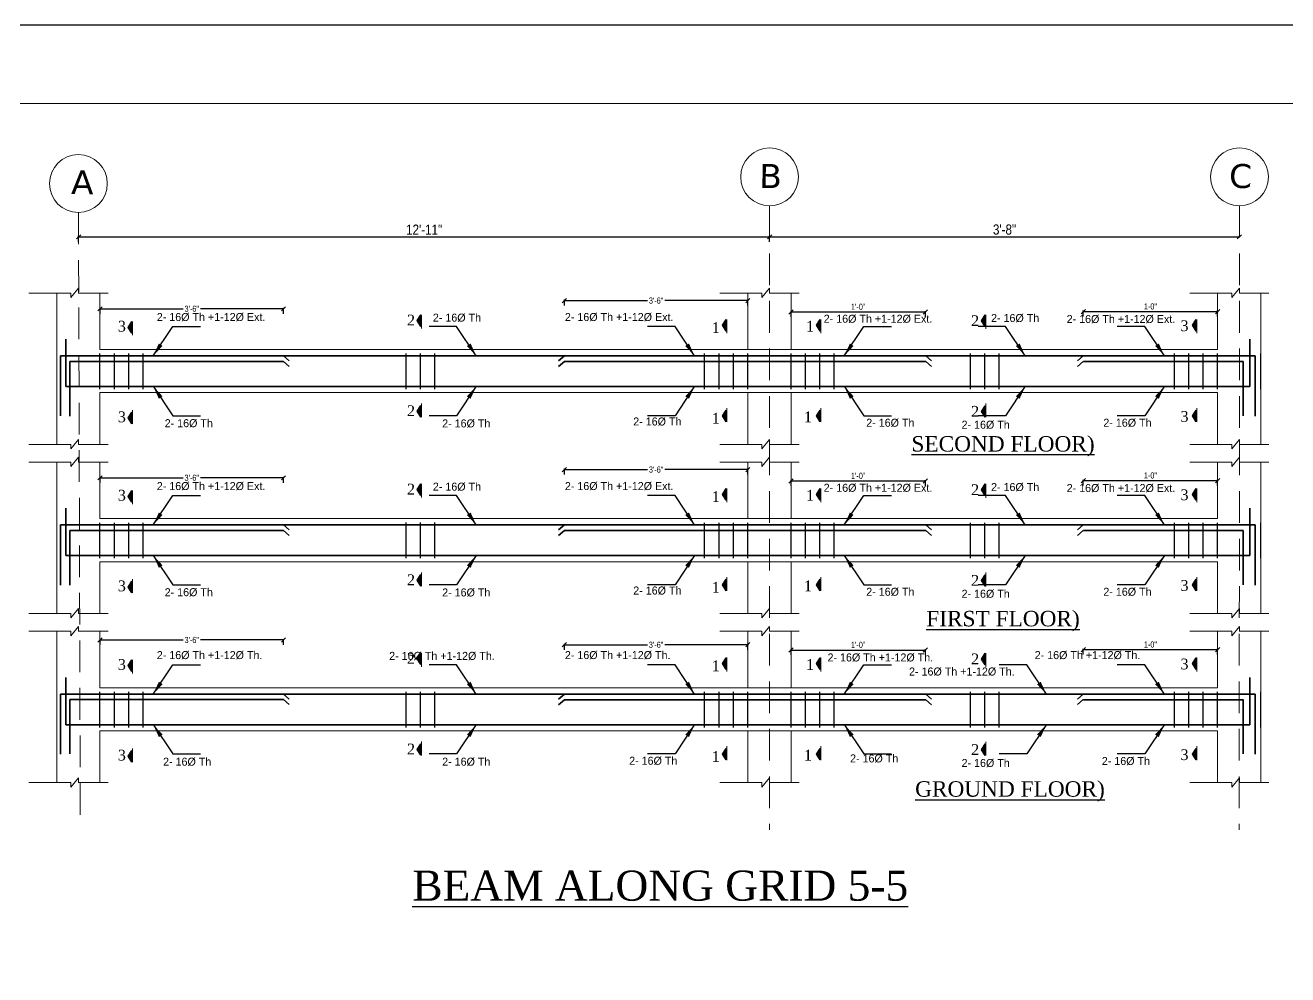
# Model space of a CAD drawing. Header units: inches. Extents: x 45643 to 70559, y -8725 to 1713.
# Drawn here: x 69312 to 70059, y -3801 to -3239 of the extents above; entities that cross this region are included whole.
import ezdxf

# ---------------------------------------------------------------- set-up
doc = ezdxf.new("R2010")
doc.units = ezdxf.units.IN
doc.header["$MEASUREMENT"] = 0
doc.linetypes.add('CENTER2', pattern=[1.125, 0.75, -0.125, 0.125, -0.125])
doc.linetypes.add('DASHED2', pattern=[0.375, 0.25, -0.125])
for name, color, linetype, lineweight in [('BEAM', 212, 'Continuous', 9), ('cenline', 170, 'CENTER2', 9), ('door', 3, 'Continuous', 13), ('ELE1', 3, 'Continuous', 9), ('Line', 7, 'Continuous', 15), ('Line 0.35', 130, 'Continuous', 35), ('REN', 140, 'Continuous', 35), ('Side-1', 11, 'Continuous', 18), ('Text', 7, 'Continuous', 9)]:
    doc.layers.add(name, color=color, linetype=linetype, lineweight=lineweight)
for name, color, linetype in [('DIM', 5, 'Continuous'), ('floorhatch', 43, 'Continuous'), ('STIRRUP', 10, 'Continuous')]:
    doc.layers.add(name, color=color, linetype=linetype)
doc.styles.add('Dks', font='ARIALN.TTF', dxfattribs={"height": 8})
doc.styles.add('ordinary', font='ARIALN.TTF')
doc.styles.add('sb', font='BKANT.TTF', dxfattribs={"height": 8})
doc.styles.get("Standard").update_dxf_attribs({"font": 'times.ttf'})
doc.dimstyles.new('1-4', dxfattribs={"dimscale": 0.1, "dimtxt": 36, "dimasz": 25, "dimexe": 5.625, "dimexo": 36, "dimgap": 12, "dimtad": 1, "dimzin": 0, "dimdsep": 46, "dimlunit": 4, "dimtxsty": 'ordinary', "dimblk": 'OBLIQUE', "dimcen": 1, "dimdle": 3, "dimclrt": 7, "dimadec": 3, "dimazin": 0, "dimtfac": 1, "dimtix": 1, "dimtofl": 0, "dimtmove": 0, "dimatfit": 3, "dimfxl": 29.1875, "dimfxlon": 1, "dimtolj": 1, "dimtzin": 0, "dimarcsym": 0})
doc.dimstyles.new('Dks', dxfattribs={"dimtxt": 8, "dimasz": 8, "dimexe": 6, "dimexo": 6, "dimgap": 0.03125, "dimtad": 0, "dimdec": 0, "dimzin": 0, "dimdsep": 46, "dimlunit": 3, "dimtxsty": 'Dks', "dimcen": 0.09375, "dimclrd": 256, "dimclre": 256, "dimclrt": 256, "dimadec": 0, "dimazin": 0, "dimtfac": 1, "dimtdec": 0, "dimtix": 1, "dimtmove": 2, "dimatfit": 3, "dimfxl": 1, "dimfrac": 2, "dimtolj": 1, "dimtzin": 0, "dimlwe": -1, "dimarcsym": 0})

# ---------------------------------------------------------------- blocks, each defined once
blk = doc.blocks.new('_Oblique')
at = {"color": 0, "linetype": 'ByBlock', "lineweight": -2}
blk.add_line((-0.5, -0.5), (0.5, 0.5), dxfattribs=at)
blk = doc.blocks.new('*D680')
at = {"layer": 'Defpoints', "color": 0, "linetype": 'Continuous', "transparency": 16777216}
for p in [(69739.72, -3502.17), (69631.15, -3526.22, 2.24), (69739.72, -3526.22, 2.24)]:
    blk.add_point(p, dxfattribs=at)
at = {"layer": 'Line 0.35', "color": 0, "linetype": 'Continuous', "lineweight": -2, "transparency": 16777216}
for p, q in [((69630.85, -3502.17), (69680.31, -3502.17)), ((69631.15, -3505.08), (69631.15, -3501.61)), ((69740.02, -3502.17), (69690.57, -3502.17)), ((69739.72, -3505.08), (69739.72, -3501.61))]:
    blk.add_line(p, q, dxfattribs=at)
at = {"layer": 'Line 0.35', "color": 0, "linetype": 'Continuous', "lineweight": -2, "transparency": 16777216, "xscale": 2.5, "yscale": 2.5, "zscale": 2.5, "rotation": 180}
blk.add_blockref('_Oblique', (69631.15, -3502.17), dxfattribs=at)
at = {"layer": 'Line 0.35', "color": 0, "linetype": 'Continuous', "lineweight": -2, "transparency": 16777216, "xscale": 2.5, "yscale": 2.5, "zscale": 2.5}
blk.add_blockref('_Oblique', (69739.72, -3502.17), dxfattribs=at)
at = {"layer": 'Line 0.35', "color": 7, "linetype": 'Continuous', "transparency": 16777216, "insert": (69685.44, -3502.17), "char_height": 3.6, "attachment_point": 5, "style": 'ordinary'}
blk.add_mtext('\\A1;3\'-6"', dxfattribs=at)
blk = doc.blocks.new('*D681')
at = {"layer": 'Defpoints', "color": 0, "linetype": 'Continuous', "transparency": 16777216}
for p in [(69464.96, -3507.03), (69356.39, -3531.08, 2.24), (69464.96, -3531.08, 2.24)]:
    blk.add_point(p, dxfattribs=at)
at = {"layer": 'Line 0.35', "color": 0, "linetype": 'Continuous', "lineweight": -2, "transparency": 16777216}
for p, q in [((69356.09, -3507.03), (69405.55, -3507.03)), ((69356.39, -3509.94), (69356.39, -3506.47)), ((69465.26, -3507.03), (69415.8, -3507.03)), ((69464.96, -3509.94), (69464.96, -3506.47))]:
    blk.add_line(p, q, dxfattribs=at)
at = {"layer": 'Line 0.35', "color": 0, "linetype": 'Continuous', "lineweight": -2, "transparency": 16777216, "xscale": 2.5, "yscale": 2.5, "zscale": 2.5, "rotation": 180}
blk.add_blockref('_Oblique', (69356.39, -3507.03), dxfattribs=at)
at = {"layer": 'Line 0.35', "color": 0, "linetype": 'Continuous', "lineweight": -2, "transparency": 16777216, "xscale": 2.5, "yscale": 2.5, "zscale": 2.5}
blk.add_blockref('_Oblique', (69464.96, -3507.03), dxfattribs=at)
at = {"layer": 'Line 0.35', "color": 7, "linetype": 'Continuous', "transparency": 16777216, "insert": (69410.67, -3507.03), "char_height": 3.6, "attachment_point": 5, "style": 'ordinary'}
blk.add_mtext('\\A1;3\'-6"', dxfattribs=at)
blk = doc.blocks.new('vrwa')
at = {"layer": 'Line', "linetype": 'Continuous'}
for points in [[(64431.3, 382588.9), (64427.1, 382595.4), (64427.1, 382582.5)], [(64431.3, 382488.2), (64427.1, 382481.8), (64427.1, 382494.6)]]:
    blk.add_hatch(color=256, dxfattribs=at).paths.add_polyline_path(points)
at = {"layer": 'door', "linetype": 'Continuous'}
for p, q in [((64426.1, 382595.5), (64426.1, 382580.1)), ((64427.1, 382595.4), (64427.1, 382582.5)), ((64427.1, 382595.4), (64431.3, 382588.9)), ((64427.1, 382582.5), (64431.3, 382588.9)), ((64426.1, 382481.7), (64426.1, 382497)), ((64427.1, 382481.8), (64427.1, 382494.6)), ((64427.1, 382494.6), (64431.3, 382488.2)), ((64427.1, 382481.8), (64431.3, 382488.2))]:
    blk.add_line(p, q, dxfattribs=at)
blk = doc.blocks.new('*D657')
at = {"layer": 'Defpoints', "color": 0, "linetype": 'Continuous', "transparency": 16777216}
for p in [(69739.72, -3605.78), (69631.15, -3633.26, 2.24), (69739.72, -3633.26, 2.24)]:
    blk.add_point(p, dxfattribs=at)
at = {"layer": 'Line 0.35', "color": 0, "linetype": 'Continuous', "lineweight": -2, "transparency": 16777216}
for p, q in [((69630.85, -3605.78), (69680.31, -3605.78)), ((69631.15, -3608.69), (69631.15, -3605.22)), ((69740.02, -3605.78), (69690.57, -3605.78)), ((69739.72, -3608.69), (69739.72, -3605.22))]:
    blk.add_line(p, q, dxfattribs=at)
at = {"layer": 'Line 0.35', "color": 0, "linetype": 'Continuous', "lineweight": -2, "transparency": 16777216, "xscale": 2.5, "yscale": 2.5, "zscale": 2.5, "rotation": 180}
blk.add_blockref('_Oblique', (69631.15, -3605.78), dxfattribs=at)
at = {"layer": 'Line 0.35', "color": 0, "linetype": 'Continuous', "lineweight": -2, "transparency": 16777216, "xscale": 2.5, "yscale": 2.5, "zscale": 2.5}
blk.add_blockref('_Oblique', (69739.72, -3605.78), dxfattribs=at)
at = {"layer": 'Line 0.35', "color": 7, "linetype": 'Continuous', "transparency": 16777216, "insert": (69685.44, -3605.78), "char_height": 3.6, "attachment_point": 5, "style": 'ordinary'}
blk.add_mtext('\\A1;3\'-6"', dxfattribs=at)
blk = doc.blocks.new('*D658')
at = {"layer": 'Defpoints', "color": 0, "linetype": 'Continuous', "transparency": 16777216}
for p in [(69464.96, -3602.96), (69356.39, -3631.19, 2.24), (69464.96, -3631.19, 2.24)]:
    blk.add_point(p, dxfattribs=at)
at = {"layer": 'Line 0.35', "color": 0, "linetype": 'Continuous', "lineweight": -2, "transparency": 16777216}
for p, q in [((69356.09, -3602.96), (69405.55, -3602.96)), ((69356.39, -3605.87), (69356.39, -3602.4)), ((69465.26, -3602.96), (69415.8, -3602.96)), ((69464.96, -3605.87), (69464.96, -3602.4))]:
    blk.add_line(p, q, dxfattribs=at)
at = {"layer": 'Line 0.35', "color": 0, "linetype": 'Continuous', "lineweight": -2, "transparency": 16777216, "xscale": 2.5, "yscale": 2.5, "zscale": 2.5, "rotation": 180}
blk.add_blockref('_Oblique', (69356.39, -3602.96), dxfattribs=at)
at = {"layer": 'Line 0.35', "color": 0, "linetype": 'Continuous', "lineweight": -2, "transparency": 16777216, "xscale": 2.5, "yscale": 2.5, "zscale": 2.5}
blk.add_blockref('_Oblique', (69464.96, -3602.96), dxfattribs=at)
at = {"layer": 'Line 0.35', "color": 7, "linetype": 'Continuous', "transparency": 16777216, "insert": (69410.67, -3602.96), "char_height": 3.6, "attachment_point": 5, "style": 'ordinary'}
blk.add_mtext('\\A1;3\'-6"', dxfattribs=at)
blk = doc.blocks.new('*D659')
at = {"layer": 'Defpoints', "color": 0, "linetype": 'Continuous', "transparency": 16777216}
for p in [(70030.61, -3364.46), (70030.61, -3367.11), (69752.62, -3487.26)]:
    blk.add_point(p, dxfattribs=at)
at = {"layer": 'Line 0.35', "color": 0, "linetype": 'Continuous', "lineweight": -2, "transparency": 16777216}
for p, q in [((69752.32, -3364.46), (70030.91, -3364.46)), ((69752.62, -3367.37), (69752.62, -3363.89)), ((70030.61, -3364.46), (70030.61, -3363.89))]:
    blk.add_line(p, q, dxfattribs=at)
at = {"layer": 'Line 0.35', "color": 0, "linetype": 'Continuous', "lineweight": -2, "transparency": 16777216, "xscale": 2.5, "yscale": 2.5, "zscale": 2.5, "rotation": 180}
blk.add_blockref('_Oblique', (69752.62, -3364.46), dxfattribs=at)
at = {"layer": 'Line 0.35', "color": 0, "linetype": 'Continuous', "lineweight": -2, "transparency": 16777216, "xscale": 2.5, "yscale": 2.5, "zscale": 2.5}
blk.add_blockref('_Oblique', (70030.61, -3364.46), dxfattribs=at)
at = {"layer": 'Line 0.35', "color": 7, "linetype": 'Continuous', "transparency": 16777216, "insert": (69891.61, -3360.19), "char_height": 6, "attachment_point": 5, "style": 'ordinary'}
blk.add_mtext('\\A1;3\'-8"', dxfattribs=at)
blk = doc.blocks.new('*D660')
at = {"layer": 'Defpoints', "color": 0, "linetype": 'Continuous', "transparency": 16777216}
for p in [(69752.62, -3364.46), (69343.72, -3485.67, 5.43), (69752.62, -3487.26, 2.24)]:
    blk.add_point(p, dxfattribs=at)
at = {"layer": 'Line 0.35', "color": 0, "linetype": 'Continuous', "lineweight": -2, "transparency": 16777216}
for p, q in [((69343.42, -3364.46), (69752.92, -3364.46)), ((69343.72, -3367.37), (69343.72, -3363.89)), ((69752.62, -3367.37), (69752.62, -3363.89))]:
    blk.add_line(p, q, dxfattribs=at)
at = {"layer": 'Line 0.35', "color": 0, "linetype": 'Continuous', "lineweight": -2, "transparency": 16777216, "xscale": 2.5, "yscale": 2.5, "zscale": 2.5, "rotation": 180}
blk.add_blockref('_Oblique', (69343.72, -3364.46), dxfattribs=at)
at = {"layer": 'Line 0.35', "color": 0, "linetype": 'Continuous', "lineweight": -2, "transparency": 16777216, "xscale": 2.5, "yscale": 2.5, "zscale": 2.5}
blk.add_blockref('_Oblique', (69752.62, -3364.46), dxfattribs=at)
at = {"layer": 'Line 0.35', "color": 7, "linetype": 'Continuous', "transparency": 16777216, "insert": (69548.17, -3360.24), "char_height": 6, "attachment_point": 5, "style": 'ordinary'}
blk.add_mtext('\\A1;12\'-11"', dxfattribs=at)
blk = doc.blocks.new('*D661')
at = {"layer": 'Defpoints', "color": 0, "linetype": 'Continuous', "transparency": 16777216}
for p in [(69739.72, -3402.19), (69631.15, -3426.23, 2.24), (69739.72, -3426.23, 2.24)]:
    blk.add_point(p, dxfattribs=at)
at = {"layer": 'Line 0.35', "color": 0, "linetype": 'Continuous', "lineweight": -2, "transparency": 16777216}
for p, q in [((69630.85, -3402.19), (69680.31, -3402.19)), ((69631.15, -3405.09), (69631.15, -3401.62)), ((69740.02, -3402.19), (69690.57, -3402.19)), ((69739.72, -3405.09), (69739.72, -3401.62))]:
    blk.add_line(p, q, dxfattribs=at)
at = {"layer": 'Line 0.35', "color": 0, "linetype": 'Continuous', "lineweight": -2, "transparency": 16777216, "xscale": 2.5, "yscale": 2.5, "zscale": 2.5, "rotation": 180}
blk.add_blockref('_Oblique', (69631.15, -3402.19), dxfattribs=at)
at = {"layer": 'Line 0.35', "color": 0, "linetype": 'Continuous', "lineweight": -2, "transparency": 16777216, "xscale": 2.5, "yscale": 2.5, "zscale": 2.5}
blk.add_blockref('_Oblique', (69739.72, -3402.19), dxfattribs=at)
at = {"layer": 'Line 0.35', "color": 7, "linetype": 'Continuous', "transparency": 16777216, "insert": (69685.44, -3402.19), "char_height": 3.6, "attachment_point": 5, "style": 'ordinary'}
blk.add_mtext('\\A1;3\'-6"', dxfattribs=at)
blk = doc.blocks.new('*D662')
at = {"layer": 'Defpoints', "color": 0, "linetype": 'Continuous', "transparency": 16777216}
for p in [(69464.96, -3407.05), (69356.39, -3431.09, 2.24), (69464.96, -3431.09, 2.24)]:
    blk.add_point(p, dxfattribs=at)
at = {"layer": 'Line 0.35', "color": 0, "linetype": 'Continuous', "lineweight": -2, "transparency": 16777216}
for p, q in [((69356.39, -3409.95), (69356.39, -3406.48)), ((69464.96, -3409.95), (69464.96, -3406.48)), ((69356.09, -3407.05), (69405.55, -3407.05)), ((69465.26, -3407.05), (69415.8, -3407.05))]:
    blk.add_line(p, q, dxfattribs=at)
at = {"layer": 'Line 0.35', "color": 0, "linetype": 'Continuous', "lineweight": -2, "transparency": 16777216, "xscale": 2.5, "yscale": 2.5, "zscale": 2.5, "rotation": 180}
blk.add_blockref('_Oblique', (69356.39, -3407.05), dxfattribs=at)
at = {"layer": 'Line 0.35', "color": 0, "linetype": 'Continuous', "lineweight": -2, "transparency": 16777216, "xscale": 2.5, "yscale": 2.5, "zscale": 2.5}
blk.add_blockref('_Oblique', (69464.96, -3407.05), dxfattribs=at)
at = {"layer": 'Line 0.35', "color": 7, "linetype": 'Continuous', "transparency": 16777216, "insert": (69410.67, -3407.05), "char_height": 3.6, "attachment_point": 5, "style": 'ordinary'}
blk.add_mtext('\\A1;3\'-6"', dxfattribs=at)
blk = doc.blocks.new('*D663')
at = {"layer": 'Defpoints', "color": 0, "linetype": 'Continuous', "transparency": 16777216}
for p in [(69844.79, -3408.92), (69765.27, -3434.66, 2.24), (69844.79, -3434.66, 2.24)]:
    blk.add_point(p, dxfattribs=at)
at = {"layer": 'Line 0.35', "color": 0, "linetype": 'Continuous', "lineweight": -2, "transparency": 16777216}
for p, q in [((69764.97, -3408.92), (69845.09, -3408.92)), ((69765.27, -3411.82), (69765.27, -3408.35)), ((69844.79, -3411.82), (69844.79, -3408.35))]:
    blk.add_line(p, q, dxfattribs=at)
at = {"layer": 'Line 0.35', "color": 0, "linetype": 'Continuous', "lineweight": -2, "transparency": 16777216, "xscale": 2.5, "yscale": 2.5, "zscale": 2.5, "rotation": 180}
blk.add_blockref('_Oblique', (69765.27, -3408.92), dxfattribs=at)
at = {"layer": 'Line 0.35', "color": 0, "linetype": 'Continuous', "lineweight": -2, "transparency": 16777216, "xscale": 2.5, "yscale": 2.5, "zscale": 2.5}
blk.add_blockref('_Oblique', (69844.79, -3408.92), dxfattribs=at)
at = {"layer": 'Line 0.35', "color": 7, "linetype": 'Continuous', "transparency": 16777216, "insert": (69805.03, -3405.88), "char_height": 3.6, "attachment_point": 5, "style": 'ordinary'}
blk.add_mtext('\\A1;1\'-0"', dxfattribs=at)
blk = doc.blocks.new('*D664')
at = {"layer": 'Defpoints', "color": 0, "linetype": 'Continuous', "transparency": 16777216}
for p in [(70017.72, -3408.71), (69938.2, -3434.45, 2.24), (70017.72, -3434.45, 2.24)]:
    blk.add_point(p, dxfattribs=at)
at = {"layer": 'Line 0.35', "color": 0, "linetype": 'Continuous', "lineweight": -2, "transparency": 16777216}
for p, q in [((69937.9, -3408.71), (70018.02, -3408.71)), ((69938.2, -3411.61), (69938.2, -3408.14)), ((70017.72, -3411.61), (70017.72, -3408.14))]:
    blk.add_line(p, q, dxfattribs=at)
at = {"layer": 'Line 0.35', "color": 0, "linetype": 'Continuous', "lineweight": -2, "transparency": 16777216, "xscale": 2.5, "yscale": 2.5, "zscale": 2.5, "rotation": 180}
blk.add_blockref('_Oblique', (69938.2, -3408.71), dxfattribs=at)
at = {"layer": 'Line 0.35', "color": 0, "linetype": 'Continuous', "lineweight": -2, "transparency": 16777216, "xscale": 2.5, "yscale": 2.5, "zscale": 2.5}
blk.add_blockref('_Oblique', (70017.72, -3408.71), dxfattribs=at)
at = {"layer": 'Line 0.35', "color": 7, "linetype": 'Continuous', "transparency": 16777216, "insert": (69977.96, -3405.67), "char_height": 3.6, "attachment_point": 5, "style": 'ordinary'}
blk.add_mtext('\\A1;1-0"', dxfattribs=at)
blk = doc.blocks.new('*D677')
at = {"layer": 'Defpoints', "color": 0, "linetype": 'Continuous', "transparency": 16777216}
for p in [(69844.79, -3508.9), (69765.27, -3534.65, 2.24), (69844.79, -3534.65, 2.24)]:
    blk.add_point(p, dxfattribs=at)
at = {"layer": 'Line 0.35', "color": 0, "linetype": 'Continuous', "lineweight": -2, "transparency": 16777216}
for p, q in [((69764.97, -3508.9), (69845.09, -3508.9)), ((69765.27, -3511.81), (69765.27, -3508.34)), ((69844.79, -3511.81), (69844.79, -3508.34))]:
    blk.add_line(p, q, dxfattribs=at)
at = {"layer": 'Line 0.35', "color": 0, "linetype": 'Continuous', "lineweight": -2, "transparency": 16777216, "xscale": 2.5, "yscale": 2.5, "zscale": 2.5, "rotation": 180}
blk.add_blockref('_Oblique', (69765.27, -3508.9), dxfattribs=at)
at = {"layer": 'Line 0.35', "color": 0, "linetype": 'Continuous', "lineweight": -2, "transparency": 16777216, "xscale": 2.5, "yscale": 2.5, "zscale": 2.5}
blk.add_blockref('_Oblique', (69844.79, -3508.9), dxfattribs=at)
at = {"layer": 'Line 0.35', "color": 7, "linetype": 'Continuous', "transparency": 16777216, "insert": (69805.03, -3505.86), "char_height": 3.6, "attachment_point": 5, "style": 'ordinary'}
blk.add_mtext('\\A1;1\'-0"', dxfattribs=at)
blk = doc.blocks.new('*D678')
at = {"layer": 'Defpoints', "color": 0, "linetype": 'Continuous', "transparency": 16777216}
for p in [(70017.72, -3508.69), (69938.2, -3534.44, 2.24), (70017.72, -3534.44, 2.24)]:
    blk.add_point(p, dxfattribs=at)
at = {"layer": 'Line 0.35', "color": 0, "linetype": 'Continuous', "lineweight": -2, "transparency": 16777216}
for p, q in [((69937.9, -3508.69), (70018.02, -3508.69)), ((69938.2, -3511.6), (69938.2, -3508.13)), ((70017.72, -3511.6), (70017.72, -3508.13))]:
    blk.add_line(p, q, dxfattribs=at)
at = {"layer": 'Line 0.35', "color": 0, "linetype": 'Continuous', "lineweight": -2, "transparency": 16777216, "xscale": 2.5, "yscale": 2.5, "zscale": 2.5, "rotation": 180}
blk.add_blockref('_Oblique', (69938.2, -3508.69), dxfattribs=at)
at = {"layer": 'Line 0.35', "color": 0, "linetype": 'Continuous', "lineweight": -2, "transparency": 16777216, "xscale": 2.5, "yscale": 2.5, "zscale": 2.5}
blk.add_blockref('_Oblique', (70017.72, -3508.69), dxfattribs=at)
at = {"layer": 'Line 0.35', "color": 7, "linetype": 'Continuous', "transparency": 16777216, "insert": (69977.96, -3505.65), "char_height": 3.6, "attachment_point": 5, "style": 'ordinary'}
blk.add_mtext('\\A1;1-0"', dxfattribs=at)
blk = doc.blocks.new('*D679')
at = {"layer": 'Defpoints', "color": 0, "linetype": 'Continuous', "transparency": 16777216}
for p in [(69844.79, -3608.89), (69765.27, -3634.64, 2.24), (69844.79, -3634.64, 2.24)]:
    blk.add_point(p, dxfattribs=at)
at = {"layer": 'Line 0.35', "color": 0, "linetype": 'Continuous', "lineweight": -2, "transparency": 16777216}
for p, q in [((69764.97, -3608.89), (69845.09, -3608.89)), ((69765.27, -3611.8), (69765.27, -3608.33)), ((69844.79, -3611.8), (69844.79, -3608.33))]:
    blk.add_line(p, q, dxfattribs=at)
at = {"layer": 'Line 0.35', "color": 0, "linetype": 'Continuous', "lineweight": -2, "transparency": 16777216, "xscale": 2.5, "yscale": 2.5, "zscale": 2.5, "rotation": 180}
blk.add_blockref('_Oblique', (69765.27, -3608.89), dxfattribs=at)
at = {"layer": 'Line 0.35', "color": 0, "linetype": 'Continuous', "lineweight": -2, "transparency": 16777216, "xscale": 2.5, "yscale": 2.5, "zscale": 2.5}
blk.add_blockref('_Oblique', (69844.79, -3608.89), dxfattribs=at)
at = {"layer": 'Line 0.35', "color": 7, "linetype": 'Continuous', "transparency": 16777216, "insert": (69805.03, -3605.85), "char_height": 3.6, "attachment_point": 5, "style": 'ordinary'}
blk.add_mtext('\\A1;1\'-0"', dxfattribs=at)
blk = doc.blocks.new('*D696')
at = {"layer": 'Defpoints', "color": 0, "linetype": 'Continuous', "transparency": 16777216}
for p in [(70017.72, -3608.68), (69938.2, -3634.43, 2.24), (70017.72, -3634.43, 2.24)]:
    blk.add_point(p, dxfattribs=at)
at = {"layer": 'Line 0.35', "color": 0, "linetype": 'Continuous', "lineweight": -2, "transparency": 16777216}
for p, q in [((69938.2, -3611.59), (69938.2, -3608.12)), ((70017.72, -3611.59), (70017.72, -3608.12)), ((69937.9, -3608.68), (70018.02, -3608.68))]:
    blk.add_line(p, q, dxfattribs=at)
at = {"layer": 'Line 0.35', "color": 0, "linetype": 'Continuous', "lineweight": -2, "transparency": 16777216, "xscale": 2.5, "yscale": 2.5, "zscale": 2.5, "rotation": 180}
blk.add_blockref('_Oblique', (69938.2, -3608.68), dxfattribs=at)
at = {"layer": 'Line 0.35', "color": 0, "linetype": 'Continuous', "lineweight": -2, "transparency": 16777216, "xscale": 2.5, "yscale": 2.5, "zscale": 2.5}
blk.add_blockref('_Oblique', (70017.72, -3608.68), dxfattribs=at)
at = {"layer": 'Line 0.35', "color": 7, "linetype": 'Continuous', "transparency": 16777216, "insert": (69977.96, -3605.64), "char_height": 3.6, "attachment_point": 5, "style": 'ordinary'}
blk.add_mtext('\\A1;1-0"', dxfattribs=at)

msp = doc.modelspace()

# ---------------------------------------------------------------- linework, layer by layer
at = {"layer": 'BEAM', "linetype": 'ByBlock'}
for p, q in [((69339.12, -3397.71, 3.195), (69314.261, -3397.71, 3.195)), ((69343.716, -3394.792, 3.195), (69339.12, -3400.418, 3.195)), ((69339.12, -3400.418, 3.195), (69339.12, -3397.71, 3.195)), ((69343.716, -3397.71, 3.195), (69343.716, -3394.792, 3.195)), ((69361.14, -3397.71, 3.195), (69343.716, -3397.71, 3.195)), ((69748.02, -3397.71), (69723.162, -3397.71)), ((69752.616, -3394.792), (69748.02, -3400.418)), ((69748.02, -3400.418), (69748.02, -3397.71)), ((69752.616, -3397.836), (69752.616, -3394.792)), ((69770.04, -3397.836), (69752.616, -3397.836)), ((70026.02, -3397.71), (70001.162, -3397.71)), ((70030.616, -3394.792), (70026.02, -3400.418)), ((70026.02, -3400.418), (70026.02, -3397.71)), ((70030.616, -3397.836), (70030.616, -3394.792)), ((70048.04, -3397.836), (70030.616, -3397.836)), ((69339.122, -3487.246), (69314.263, -3487.246)), ((69339.122, -3487.246), (69314.263, -3487.246)), ((69343.718, -3484.328), (69339.122, -3489.954)), ((69343.718, -3484.328), (69339.122, -3489.954)), ((69339.122, -3489.954), (69339.122, -3487.246)), ((69339.122, -3489.954), (69339.122, -3487.246)), ((69343.718, -3487.372), (69343.718, -3484.328)), ((69343.718, -3487.372), (69343.718, -3484.328)), ((69361.142, -3487.246), (69343.718, -3487.246)), ((69748.02, -3487.246), (69723.162, -3487.246)), ((69752.616, -3484.328), (69748.02, -3489.954)), ((69748.02, -3489.954), (69748.02, -3487.246)), ((69752.616, -3487.372), (69752.616, -3484.328)), ((69770.04, -3487.246), (69752.616, -3487.246)), ((70026.02, -3487.246), (70001.162, -3487.246)), ((70030.616, -3484.328), (70026.02, -3489.954)), ((70026.02, -3489.954), (70026.02, -3487.246)), ((70030.616, -3487.372), (70030.616, -3484.328)), ((70048.04, -3487.246), (70030.616, -3487.246)), ((69343.716, -3494.779, 3.195), (69339.12, -3500.405, 3.195)), ((69343.716, -3497.697, 3.195), (69343.716, -3494.779, 3.195)), ((69752.616, -3494.779), (69748.02, -3500.405)), ((69752.616, -3497.823), (69752.616, -3494.779)), ((70030.616, -3494.779), (70026.02, -3500.405)), ((70030.616, -3497.823), (70030.616, -3494.779)), ((69339.12, -3497.697, 3.195), (69314.261, -3497.697, 3.195)), ((69339.12, -3500.405, 3.195), (69339.12, -3497.697, 3.195)), ((69361.14, -3497.697, 3.195), (69343.716, -3497.697, 3.195)), ((69748.02, -3497.697), (69723.162, -3497.697)), ((69748.02, -3500.405), (69748.02, -3497.697)), ((69770.04, -3497.823), (69752.616, -3497.823)), ((70026.02, -3497.697), (70001.162, -3497.697)), ((70026.02, -3500.405), (70026.02, -3497.697)), ((70048.04, -3497.823), (70030.616, -3497.823)), ((69343.718, -3584.315), (69339.122, -3589.941)), ((69343.718, -3584.315), (69339.122, -3589.941)), ((69343.718, -3587.359), (69343.718, -3584.315)), ((69343.718, -3587.359), (69343.718, -3584.315)), ((69752.616, -3584.315), (69748.02, -3589.941)), ((69752.616, -3587.359), (69752.616, -3584.315)), ((70030.616, -3584.315), (70026.02, -3589.941)), ((70030.616, -3587.359), (70030.616, -3584.315)), ((69339.122, -3587.233), (69314.263, -3587.233)), ((69339.122, -3587.233), (69314.263, -3587.233)), ((69339.122, -3589.941), (69339.122, -3587.233)), ((69339.122, -3589.941), (69339.122, -3587.233)), ((69361.142, -3587.233), (69343.718, -3587.233)), ((69748.02, -3587.233), (69723.162, -3587.233)), ((69748.02, -3589.941), (69748.02, -3587.233)), ((69770.04, -3587.233), (69752.616, -3587.233)), ((70026.02, -3587.233), (70001.162, -3587.233)), ((70026.02, -3589.941), (70026.02, -3587.233)), ((70048.04, -3587.233), (70030.616, -3587.233)), ((69339.122, -3597.81), (69314.263, -3597.81)), ((69339.122, -3597.81), (69314.263, -3597.81)), ((69343.718, -3594.891), (69339.122, -3600.517)), ((69343.718, -3594.891), (69339.122, -3600.517)), ((69339.122, -3600.517), (69339.122, -3597.81)), ((69339.122, -3600.517), (69339.122, -3597.81)), ((69343.718, -3597.935), (69343.718, -3594.891)), ((69343.718, -3597.935), (69343.718, -3594.891)), ((69361.142, -3597.81), (69343.718, -3597.81)), ((69748.02, -3597.81), (69723.162, -3597.81)), ((69752.616, -3594.891), (69748.02, -3600.517)), ((69748.02, -3600.517), (69748.02, -3597.81)), ((69752.616, -3597.935), (69752.616, -3594.891)), ((69770.04, -3597.81), (69752.616, -3597.81)), ((70026.02, -3597.81), (70001.162, -3597.81)), ((70030.616, -3594.891), (70026.02, -3600.517)), ((70026.02, -3600.517), (70026.02, -3597.81)), ((70030.616, -3597.935), (70030.616, -3594.891)), ((70048.04, -3597.81), (70030.616, -3597.81)), ((69339.122, -3687.346), (69314.263, -3687.346)), ((69339.122, -3687.346), (69314.263, -3687.346)), ((69343.718, -3684.428), (69339.122, -3690.054)), ((69343.718, -3684.428), (69339.122, -3690.054)), ((69339.122, -3690.054), (69339.122, -3687.346)), ((69339.122, -3690.054), (69339.122, -3687.346)), ((69343.718, -3687.472), (69343.718, -3684.428)), ((69343.718, -3687.472), (69343.718, -3684.428)), ((69361.142, -3687.346), (69343.718, -3687.346)), ((69361.142, -3687.346), (69343.718, -3687.346)), ((69748.02, -3687.346), (69723.162, -3687.346)), ((69752.616, -3684.428), (69748.02, -3690.054)), ((69748.02, -3690.054), (69748.02, -3687.346)), ((69752.616, -3687.472), (69752.616, -3684.428)), ((69770.04, -3687.346), (69752.616, -3687.346)), ((70026.02, -3687.346), (70001.162, -3687.346)), ((70030.616, -3684.428), (70026.02, -3690.054)), ((70026.02, -3690.054), (70026.02, -3687.346)), ((70030.616, -3687.472), (70030.616, -3684.428)), ((70048.04, -3687.346), (70030.616, -3687.346))]:
    msp.add_line(p, q, dxfattribs=at)
at = {"layer": 'cenline', "color": 3, "linetype": 'DASHED2', "ltscale": 75}
for p, q in [((69752.615, -3346.169), (69752.511, -3715.313)), ((70030.615, -3346.169), (70030.511, -3715.313)), ((69343.658, -3350.094), (69344.72, -3708.982))]:
    msp.add_line(p, q, dxfattribs=at)
at = {"layer": 'Defpoints'}
msp.add_lwpolyline([(70559.247, -3239.316), (67381.647, -3239.316), (67381.647, -5487.285), (70559.247, -5487.285)], close=True, dxfattribs=at)
at = {"layer": 'ELE1', "color": 11, "linetype": 'Continuous', "true_color": 0xf27172}
for p, q in [((69739.725, -3431.088), (69356.386, -3431.088)), ((69639.43, -3431.088), (69928.282, -3431.088)), ((70017.725, -3431.088), (69765.285, -3431.088)), ((69765.285, -3431.088), (69768.296, -3431.088)), ((70017.725, -3431.088), (69958.224, -3431.088)), ((69739.725, -3456.648, 3.195), (69356.386, -3456.648, 3.195)), ((70004.733, -3456.648, 3.195), (69639.43, -3456.648, 3.195)), ((69768.296, -3456.648, 3.195), (69765.285, -3456.648, 3.195)), ((70017.725, -3456.648, 3.195), (69928.999, -3456.648, 3.195)), ((70017.725, -3456.648, 3.195), (69958.224, -3456.648, 3.195)), ((69739.725, -3531.075), (69356.386, -3531.075)), ((69639.43, -3531.075), (69928.282, -3531.075)), ((70017.725, -3531.075), (69765.285, -3531.075)), ((69765.285, -3531.075), (69768.296, -3531.075)), ((70017.725, -3531.075), (69958.224, -3531.075)), ((69739.725, -3556.635, 3.195), (69356.386, -3556.635, 3.195)), ((70004.733, -3556.635, 3.195), (69639.43, -3556.635, 3.195)), ((69768.296, -3556.635, 3.195), (69765.285, -3556.635, 3.195)), ((70017.725, -3556.635, 3.195), (69928.999, -3556.635, 3.195)), ((70017.725, -3556.635, 3.195), (69958.224, -3556.635, 3.195)), ((69739.725, -3631.188), (69356.386, -3631.188)), ((70004.671, -3631.188), (69639.43, -3631.188)), ((70017.725, -3631.188), (69928.999, -3631.188)), ((70017.725, -3631.188), (69958.224, -3631.188)), ((69356.386, -3656.748, 3.195), (69739.725, -3656.748, 3.195)), ((69639.43, -3656.748, 3.195), (70004.733, -3656.748, 3.195)), ((69765.285, -3656.748, 3.195), (69768.296, -3656.748, 3.195)), ((69928.999, -3656.748, 3.195), (70017.725, -3656.748, 3.195)), ((69958.224, -3656.748, 3.195), (70017.725, -3656.748, 3.195))]:
    msp.add_line(p, q, dxfattribs=at)
at = {"layer": 'ELE1'}
msp.add_lwpolyline([(67427.965, -3285.634), (70512.929, -3285.634), (70512.929, -5440.967), (67427.965, -5440.967)], close=True, dxfattribs=at)
at = {"layer": 'REN', "ltscale": 50}
for p, q in [((69336.251, -3424.966), (69336.251, -3453.019)), ((70036.675, -3424.994), (70036.675, -3453.047)), ((69332.97, -3434.877), (69332.97, -3470.445)), ((69435.9, -3434.877), (69332.97, -3434.877)), ((69435.89, -3434.877), (69895.32, -3434.877)), ((69464.961, -3434.877), (69468.349, -3437.818)), ((69631.15, -3434.896, -2.236), (69627.762, -3437.836, -2.236)), ((69690.372, -3434.877), (69903.84, -3434.877)), ((69845.09, -3434.877), (69848.477, -3437.818)), ((69882.84, -3434.877), (70039.956, -3434.877)), ((69938.161, -3434.874), (69934.773, -3437.814)), ((70039.956, -3434.877), (70039.956, -3470.473)), ((69464.961, -3438.192), (69338.596, -3438.192)), ((69420.515, -3438.192), (69343.592, -3438.192)), ((69343.592, -3438.192), (69345.836, -3438.192)), ((69464.961, -3438.192), (69468.349, -3441.133)), ((69631.15, -3438.211, -2.236), (69627.762, -3441.151, -2.236)), ((69631.15, -3438.211, -2.236), (69845.108, -3438.194, -0.255)), ((69845.09, -3438.192), (69848.477, -3441.133)), ((69938.161, -3438.189), (69934.773, -3441.129)), ((69938.278, -3438.192), (70032.735, -3438.192)), ((69336.251, -3453.019), (70036.675, -3453.019)), ((69690.372, -3453.019), (70036.675, -3453.019)), ((69336.251, -3524.953), (69336.251, -3553.006)), ((70036.675, -3524.981), (70036.675, -3553.034)), ((69332.97, -3534.864), (69332.97, -3570.432)), ((69435.9, -3534.864), (69332.97, -3534.864)), ((69464.961, -3538.179), (69338.596, -3538.179)), ((69420.515, -3538.179), (69343.592, -3538.179)), ((69343.592, -3538.179), (69345.836, -3538.179)), ((69435.89, -3534.864), (69895.32, -3534.864)), ((69464.961, -3534.864), (69468.349, -3537.805)), ((69464.961, -3538.179), (69468.349, -3541.12)), ((69631.15, -3534.883, -2.236), (69627.762, -3537.823, -2.236)), ((69631.15, -3538.198, -2.236), (69627.762, -3541.138, -2.236)), ((69631.15, -3538.198, -2.236), (69845.108, -3538.181, -0.255)), ((69690.372, -3534.864), (69903.84, -3534.864)), ((69845.09, -3534.864), (69848.477, -3537.805)), ((69845.09, -3538.179), (69848.477, -3541.12)), ((69882.84, -3534.864), (70039.956, -3534.864)), ((69938.161, -3534.861), (69934.773, -3537.801)), ((69938.161, -3538.176), (69934.773, -3541.116)), ((69938.278, -3538.179), (70032.735, -3538.179)), ((70039.956, -3534.864), (70039.956, -3570.46)), ((69336.251, -3553.006), (70036.675, -3553.006)), ((69690.372, -3553.006), (70036.675, -3553.006)), ((69336.251, -3625.066), (69336.251, -3653.119)), ((70036.675, -3625.094), (70036.675, -3653.147)), ((69332.97, -3634.977), (69332.97, -3670.545)), ((69435.9, -3634.977), (69332.97, -3634.977)), ((69464.961, -3638.093), (69338.596, -3638.093)), ((69343.592, -3638.093), (69420.515, -3638.093)), ((69343.592, -3638.093), (69345.836, -3638.093)), ((69435.89, -3634.977), (69864.219, -3634.977)), ((69464.961, -3634.977), (69468.349, -3637.917)), ((69464.961, -3638.093), (69468.349, -3641.033)), ((69631.15, -3634.995, -2.236), (69627.762, -3637.936, -2.236)), ((69690.372, -3634.977), (70039.956, -3634.977)), ((69845.09, -3634.977), (69848.477, -3637.917)), ((69938.2, -3634.977), (69934.812, -3637.917)), ((69938.2, -3638.093), (69934.812, -3641.033)), ((70039.956, -3634.977), (70039.956, -3670.573)), ((69631.15, -3638.31, -2.236), (69627.762, -3641.251, -2.236)), ((69631.15, -3638.31, -2.236), (69845.092, -3638.294, -0.255)), ((69845.09, -3638.292), (69848.477, -3641.232)), ((69938.278, -3638.292), (70032.735, -3638.292)), ((69336.251, -3653.119), (69860.938, -3653.119)), ((69680.397, -3653.119), (70036.675, -3653.119)), ((69683.031, -3653.119), (70036.675, -3653.119))]:
    msp.add_line(p, q, dxfattribs=at)
at = {"layer": 'REN'}
for p, q in [((69338.596, -3438.192), (69338.596, -3470.48)), ((70032.735, -3438.192), (70032.735, -3470.438)), ((69338.596, -3538.179), (69338.596, -3570.467)), ((70032.735, -3538.179), (70032.735, -3570.425)), ((69338.596, -3638.093), (69338.596, -3670.381)), ((70032.735, -3638.121), (70032.735, -3670.338))]:
    msp.add_line(p, q, dxfattribs=at)
at = {"layer": 'Side-1'}
for p, q in [((69330.827, -3397.71), (69330.827, -3487.246)), ((69356.386, -3397.71), (69356.386, -3431.088)), ((69356.386, -3397.71), (69356.386, -3431.088)), ((69356.386, -3397.71), (69356.386, -3431.088)), ((69739.725, -3397.71), (69739.725, -3431.088)), ((69765.285, -3397.836), (69765.285, -3431.088)), ((69765.285, -3397.836), (69765.285, -3431.088)), ((70017.725, -3397.71), (70017.725, -3431.088)), ((70043.285, -3397.836), (70043.285, -3431.088)), ((70043.285, -3397.836), (70043.285, -3431.088)), ((70043.285, -3431.088), (70043.285, -3487.246)), ((69330.827, -3456.648), (69330.827, -3487.246)), ((69356.386, -3456.648), (69356.386, -3487.246)), ((69739.725, -3456.648), (69739.725, -3487.246)), ((69765.285, -3456.648), (69765.285, -3487.246)), ((70017.725, -3456.648), (70017.725, -3487.246)), ((69330.827, -3497.697), (69330.827, -3587.233)), ((69356.386, -3497.697), (69356.386, -3531.075)), ((69356.386, -3497.697), (69356.386, -3531.075)), ((69356.386, -3497.697), (69356.386, -3531.075)), ((69739.725, -3497.697), (69739.725, -3531.075)), ((69765.285, -3497.823), (69765.285, -3531.075)), ((69765.285, -3497.823), (69765.285, -3531.075)), ((70017.725, -3497.697), (70017.725, -3531.075)), ((70043.285, -3497.823), (70043.285, -3531.075)), ((70043.285, -3497.823), (70043.285, -3531.075)), ((70043.285, -3531.075), (70043.285, -3587.233)), ((69330.827, -3556.635), (69330.827, -3587.233)), ((69356.386, -3556.635), (69356.386, -3587.233)), ((69739.725, -3556.635), (69739.725, -3587.233)), ((69765.285, -3556.635), (69765.285, -3587.233)), ((70017.725, -3556.635), (70017.725, -3587.233)), ((69330.827, -3597.81), (69330.827, -3687.346)), ((69356.386, -3597.81), (69356.386, -3631.188)), ((69356.386, -3597.81), (69356.386, -3631.188)), ((69356.386, -3597.81), (69356.386, -3631.188)), ((69356.386, -3597.81), (69356.386, -3631.188)), ((69356.386, -3597.81), (69356.386, -3631.188)), ((69739.725, -3597.81), (69739.725, -3631.188)), ((69765.285, -3597.81), (69765.285, -3631.188)), ((69765.285, -3597.81), (69765.285, -3631.188)), ((70017.725, -3597.81), (70017.725, -3631.188)), ((70043.285, -3597.81), (70043.285, -3631.188)), ((70043.285, -3597.81), (70043.285, -3631.188)), ((70043.285, -3631.188), (70043.285, -3687.346)), ((69330.827, -3656.748), (69330.827, -3687.346)), ((69356.386, -3656.748), (69356.386, -3687.346)), ((69356.386, -3656.748), (69356.386, -3687.346)), ((69739.725, -3656.748), (69739.725, -3687.346)), ((69765.285, -3656.748), (69765.285, -3687.346)), ((70017.725, -3656.748), (70017.725, -3687.346))]:
    msp.add_line(p, q, dxfattribs=at)
at = {"layer": 'STIRRUP', "linetype": 'ByBlock'}
for p, q in [((69356.386, -3454.646), (69356.386, -3433.578)), ((69364.906, -3454.646), (69364.906, -3433.578)), ((69373.426, -3454.646), (69373.426, -3433.578)), ((69381.946, -3454.646), (69381.946, -3433.578)), ((69537.475, -3454.538, -2.236), (69537.475, -3433.471, -2.236)), ((69545.995, -3454.538, -2.236), (69545.995, -3433.471, -2.236)), ((69554.515, -3454.538, -2.236), (69554.515, -3433.471, -2.236)), ((69714.165, -3454.646), (69714.165, -3433.578)), ((69722.685, -3454.646), (69722.685, -3433.578)), ((69731.205, -3454.646), (69731.205, -3433.578)), ((69739.725, -3454.646), (69739.725, -3433.578)), ((69765.285, -3454.646), (69765.285, -3433.578)), ((69773.805, -3454.646), (69773.805, -3433.578)), ((69782.324, -3454.646), (69782.324, -3433.578)), ((69790.844, -3454.646), (69790.844, -3433.578)), ((69871.416, -3454.646), (69871.416, -3433.578)), ((69879.936, -3454.646), (69879.936, -3433.578)), ((69888.456, -3454.646), (69888.456, -3433.578)), ((69992.165, -3454.646), (69992.165, -3433.578)), ((70000.685, -3454.646), (70000.685, -3433.578)), ((70009.205, -3454.646), (70009.205, -3433.578)), ((70017.725, -3454.646), (70017.725, -3433.578)), ((70043.285, -3454.646), (70043.285, -3433.578)), ((69537.475, -3554.525, -2.236), (69537.475, -3533.458, -2.236)), ((69545.995, -3554.525, -2.236), (69545.995, -3533.458, -2.236)), ((69554.515, -3554.525, -2.236), (69554.515, -3533.458, -2.236)), ((69356.386, -3554.633), (69356.386, -3533.565)), ((69364.906, -3554.633), (69364.906, -3533.565)), ((69373.426, -3554.633), (69373.426, -3533.565)), ((69381.946, -3554.633), (69381.946, -3533.565)), ((69714.165, -3554.633), (69714.165, -3533.565)), ((69722.685, -3554.633), (69722.685, -3533.565)), ((69731.205, -3554.633), (69731.205, -3533.565)), ((69739.725, -3554.633), (69739.725, -3533.565)), ((69765.285, -3554.633), (69765.285, -3533.565)), ((69773.805, -3554.633), (69773.805, -3533.565)), ((69782.324, -3554.633), (69782.324, -3533.565)), ((69790.844, -3554.633), (69790.844, -3533.565)), ((69871.416, -3554.633), (69871.416, -3533.565)), ((69879.936, -3554.633), (69879.936, -3533.565)), ((69888.456, -3554.633), (69888.456, -3533.565)), ((69992.165, -3554.633), (69992.165, -3533.565)), ((70000.685, -3554.633), (70000.685, -3533.565)), ((70009.205, -3554.633), (70009.205, -3533.565)), ((70017.725, -3554.633), (70017.725, -3533.565)), ((70043.285, -3554.633), (70043.285, -3533.565)), ((69356.386, -3654.746), (69356.386, -3633.678)), ((69356.386, -3654.746), (69356.386, -3633.678)), ((69364.906, -3654.746), (69364.906, -3633.678)), ((69364.906, -3654.746), (69364.906, -3633.678)), ((69373.426, -3654.746), (69373.426, -3633.678)), ((69373.426, -3654.746), (69373.426, -3633.678)), ((69381.946, -3654.746), (69381.946, -3633.678)), ((69381.946, -3654.746), (69381.946, -3633.678)), ((69537.475, -3654.638, -2.236), (69537.475, -3633.571, -2.236)), ((69545.995, -3654.638, -2.236), (69545.995, -3633.571, -2.236)), ((69554.515, -3654.638, -2.236), (69554.515, -3633.571, -2.236)), ((69714.165, -3654.746), (69714.165, -3633.678)), ((69722.685, -3654.746), (69722.685, -3633.678)), ((69731.205, -3654.746), (69731.205, -3633.678)), ((69739.725, -3654.746), (69739.725, -3633.678)), ((69765.285, -3654.746), (69765.285, -3633.678)), ((69773.805, -3654.746), (69773.805, -3633.678)), ((69782.324, -3654.746), (69782.324, -3633.678)), ((69790.844, -3654.746), (69790.844, -3633.678)), ((69871.416, -3654.746), (69871.416, -3633.678)), ((69879.936, -3654.746), (69879.936, -3633.678)), ((69888.456, -3654.746), (69888.456, -3633.678)), ((69992.165, -3654.746), (69992.165, -3633.678)), ((70000.685, -3654.746), (70000.685, -3633.678)), ((70009.205, -3654.746), (70009.205, -3633.678)), ((70017.725, -3654.746), (70017.725, -3633.678)), ((70043.285, -3654.746), (70043.285, -3633.678))]:
    msp.add_line(p, q, dxfattribs=at)
at = {"layer": 'Text'}
for centre in [(69343.592, -3332.969, 2.236), (69752.61, -3329.044), (70030.61, -3329.044)]:
    msp.add_circle(centre, 17.125, dxfattribs=at)

# ---------------------------------------------------------------- block references
at = {"layer": 'door', "linetype": 'Continuous', "xscale": -0.5324930655770004, "yscale": 0.5324930654605851, "zscale": 0.5324930654151103}
for p in [(103853.083, -207139.979, -2.236), (104033.779, -207142.751), (104089.365, -207142.751), (104187.024, -207140.086), (104311.779, -207142.751), (103681.983, -207143.953), (103853.083, -207239.966, -2.236), (104187.024, -207240.073), (103681.983, -207243.94), (104033.779, -207242.738), (104089.365, -207242.738), (104311.779, -207242.738), (103681.983, -207344.052), (103853.083, -207340.079, -2.236), (104033.779, -207342.851), (104089.365, -207342.851), (104187.024, -207340.186), (104311.779, -207342.851)]:
    msp.add_blockref('vrwa', p, dxfattribs=at)

# ---------------------------------------------------------------- texts
at = {"layer": 'floorhatch', "color": 7, "linetype": 'Continuous', "attachment_point": 5}
for s, insert, char_height in [('2', (69540.401, -3413.718, -2.236), 6.39), ('2', (69874.191, -3414.059), 6.39), ('3', (69998.094, -3417.104), 6.39), ('3', (69369.303, -3417.376), 6.39), ('1', (69720.748, -3418.165), 6.39), ('1', (69776.526, -3417.359), 6.39), ('2', (69540.401, -3467.349, -2.236), 6.39), ('2', (69874.191, -3467.69), 6.39), ('3', (69369.303, -3471.008), 6.39), ('1', (69720.748, -3471.796), 6.39), ('1', (69775.286, -3470.991), 6.39), ('3', (69998.094, -3470.735), 6.39), ('{\\LSECOND FLOOR)}', (69890.725, -3488.403), 9.12845), ('2', (69540.401, -3513.705, -2.236), 6.39), ('2', (69874.191, -3514.046), 6.39), ('3', (69369.303, -3517.363), 6.39), ('1', (69720.748, -3518.152), 6.39), ('1', (69776.526, -3517.346), 6.39), ('3', (69998.094, -3517.091), 6.39), ('3', (69369.303, -3570.995), 6.39), ('2', (69540.401, -3567.336, -2.236), 6.39), ('1', (69720.748, -3571.783), 6.39), ('1', (69775.286, -3570.978), 6.39), ('2', (69874.191, -3567.677), 6.39), ('3', (69998.094, -3570.722), 6.39), ('{\\LFIRST FLOOR)}', (69890.725, -3591.788), 9.12845), ('3', (69369.303, -3617.476), 6.39), ('2', (69540.401, -3613.817, -2.236), 6.39), ('1', (69720.748, -3618.265), 6.39), ('1', (69776.526, -3617.459), 6.39), ('2', (69874.191, -3614.159), 6.39), ('3', (69998.094, -3617.204), 6.39), ('3', (69369.303, -3671.107), 6.39), ('2', (69540.401, -3667.449, -2.236), 6.39), ('1', (69775.286, -3671.09), 6.39), ('2', (69874.191, -3667.79), 6.39), ('3', (69998.094, -3670.835), 6.39), ('1', (69720.748, -3671.896), 6.39), ('{\\LGROUND FLOOR)}', (69894.821, -3692.57), 9.12845), ('{\\LBEAM ALONG GRID 5-5}', (69687.896, -3748.377), 17.79868)]:
    msp.add_mtext(s, dxfattribs=dict(at, insert=insert, char_height=char_height))
at = {"layer": 'Text', "char_height": 14.17222, "attachment_point": 1, "rotation": 359.118233}
for s, insert in [('{\\fVerdana|b0|i0|c0|p34;B}', (69746.623, -3321.307)), ('{\\fVerdana|b0|i0|c0|p34;C}', (70024.623, -3321.307)), ('{\\fVerdana|b0|i0|c0|p34;A}', (69339.41, -3325.007, 2.236))]:
    msp.add_mtext(s, dxfattribs=dict(at, insert=insert))
at = {"layer": 'Text', "char_height": 4.73639, "width": 161.77578, "attachment_point": 1, "style": 'sb'}
for s, insert in [('2- 16%%C Th +1-12%%C Ext.', (69389.995, -3409.545, 5.43)), ('2- 16%%C Th +1-12%%C Ext.', (69631.467, -3409.545, 5.43)), ('2- 16%%C Th +1-12%%C Ext.', (69784.626, -3410.552, 5.43)), ('2- 16%%C Th +1-12%%C Ext.', (69928.38, -3410.722, 5.43)), ('2- 16%%C Th +1-12%%C Ext.', (69389.995, -3509.532, 5.43)), ('2- 16%%C Th +1-12%%C Ext.', (69631.467, -3509.532, 5.43)), ('2- 16%%C Th +1-12%%C Ext.', (69784.626, -3510.539, 5.43)), ('2- 16%%C Th +1-12%%C Ext.', (69928.38, -3510.709, 5.43)), ('2- 16%%C Th +1-12%%C Th.', (69389.995, -3609.519, 5.43)), ('2- 16%%C Th +1-12%%C Th.', (69631.467, -3609.519, 5.43)), ('2- 16%%C Th +1-12%%C Th.', (69786.883, -3610.915, 20.762)), ('2- 16%%C Th +1-12%%C Th.', (69909.467, -3609.519, 5.43))]:
    msp.add_mtext(s, dxfattribs=dict(at, insert=insert))
at = {"layer": 'Text', "char_height": 4.73639, "style": 'sb'}
for s, insert, attachment_point in [('2- 16%%C Th ', (69581.867, -3409.897, 7.666), 3), ('2- 16%%C Th', (69912.147, -3410.131, 15.332), 3), ('2- 16%%C Th ', (69394.663, -3472.34, 3.195), 1), ('2- 16%%C Th ', (69587.379, -3472.473, 7.666), 3), ('2- 16%%C Th ', (69700.433, -3471.34, 3.195), 3), ('2- 16%%C Th ', (69838.303, -3472.068, 1.276), 3), ('2- 16%%C Th ', (69894.708, -3473.242, 1.276), 3), ('2- 16%%C Th ', (69978.611, -3472.068, 1.276), 3), ('2- 16%%C Th ', (69581.867, -3509.884, 7.666), 3), ('2- 16%%C Th', (69912.147, -3510.118, 15.332), 3), ('2- 16%%C Th ', (69394.663, -3572.327, 3.195), 1), ('2- 16%%C Th ', (69587.379, -3572.46, 7.666), 3), ('2- 16%%C Th ', (69700.433, -3571.327, 3.195), 3), ('2- 16%%C Th ', (69838.303, -3572.055, 1.276), 3), ('2- 16%%C Th ', (69894.708, -3573.229, 1.276), 3), ('2- 16%%C Th ', (69978.611, -3572.055, 1.276), 3), ('2- 16%%C Th +1-12%%C Th.', (69589.989, -3609.997, 7.666), 3), ('2- 16%%C Th +1-12%%C Th.', (69897.602, -3619.238, 15.332), 3), ('2- 16%%C Th ', (69422.23, -3672.573, 7.666), 3), ('2- 16%%C Th ', (69587.379, -3672.573, 7.666), 3), ('2- 16%%C Th ', (69698.023, -3672.029, 7.666), 3), ('2- 16%%C Th ', (69828.731, -3670.647, 2.552), 3), ('2- 16%%C Th ', (69894.708, -3673.342, 1.276), 3), ('2- 16%%C Th ', (69977.695, -3672.169, 1.276), 3)]:
    msp.add_mtext(s, dxfattribs=dict(at, insert=insert, attachment_point=attachment_point))

# ---------------------------------------------------------------- dimensions: what is measured, and where the dimension line sits
at = {"layer": 'Line 0.35', "linetype": 'Continuous'}
for base, p1, p2, text, override, picture, middle in [((69752.616, -3364.455), (69343.716, -3485.67, 5.43), (69752.616, -3487.255, 2.236), '12\'-11"', {"dimtxt": 60}, '*D660', (69548.166, -3360.243)), ((69464.961, -3407.047, -2.236), (69356.386, -3431.088), (69464.961, -3431.088), '3\'-6"', {"dimtad": 0}, '*D662', (69410.674, -3407.047, -2.236)), ((69739.725, -3402.187), (69631.15, -3426.228, 2.236), (69739.725, -3426.228, 2.236), '3\'-6"', {"dimtad": 0}, '*D661', (69685.437, -3402.187)), ((69739.725, -3502.174), (69631.15, -3526.215, 2.236), (69739.725, -3526.215, 2.236), '3\'-6"', {"dimtad": 0}, '*D680', (69685.437, -3502.174)), ((69464.961, -3507.035, -2.236), (69356.386, -3531.075), (69464.961, -3531.075), '3\'-6"', {"dimtad": 0}, '*D681', (69410.674, -3507.035, -2.236)), ((69464.961, -3602.964, -2.236), (69356.386, -3631.188), (69464.961, -3631.188), '3\'-6"', {"dimtad": 0}, '*D658', (69410.674, -3602.964, -2.236)), ((69739.725, -3605.783), (69631.15, -3633.262, 2.236), (69739.725, -3633.262, 2.236), '3\'-6"', {"dimtad": 0}, '*D657', (69685.437, -3605.783))]:
    dim = msp.add_linear_dim(base=base, p1=p1, p2=p2, text=text, dimstyle='1-4', override=override, dxfattribs=at)
    dim.commit()
    dim.dimension.update_dxf_attribs({"geometry": picture, "text_midpoint": middle})
dim = msp.add_linear_dim(base=(70030.606, -3364.455), p1=(69752.616, -3487.255), p2=(70030.606, -3367.107), text='3\'-8"', dimstyle='1-4', override={"dimtxt": 60}, dxfattribs=at)
dim.commit()
dim.dimension.update_dxf_attribs({"geometry": '*D659', "text_midpoint": (69891.611, -3364.455), "dimtype": 160})
for base, p1, p2, text, picture, middle in [((69844.79, -3408.916, -1.597), (69765.266, -3434.662, 0.638), (69844.79, -3434.662, 0.638), '1\'-0"', '*D663', (69805.028, -3405.878, -1.597)), ((70017.725, -3408.705, 1.597), (69938.202, -3434.451, 3.833), (70017.725, -3434.451, 3.833), '1-0"', '*D664', (69977.963, -3405.667, 1.597)), ((69844.79, -3508.903, -1.597), (69765.266, -3534.649, 0.638), (69844.79, -3534.649, 0.638), '1\'-0"', '*D677', (69805.028, -3505.865, -1.597)), ((70017.725, -3508.692, 1.597), (69938.202, -3534.438, 3.833), (70017.725, -3534.438, 3.833), '1-0"', '*D678', (69977.963, -3505.654, 1.597)), ((69844.79, -3608.89, -1.597), (69765.266, -3634.636, 0.638), (69844.79, -3634.636, 0.638), '1\'-0"', '*D679', (69805.028, -3605.852, -1.597)), ((70017.725, -3608.679, 1.597), (69938.202, -3634.425, 3.833), (70017.725, -3634.425, 3.833), '1-0"', '*D696', (69977.963, -3605.641, 1.597))]:
    dim = msp.add_linear_dim(base=base, p1=p1, p2=p2, text=text, dimstyle='1-4', dxfattribs=at)
    dim.commit()
    dim.dimension.update_dxf_attribs({"geometry": picture, "text_midpoint": middle})

# ---------------------------------------------------------------- leaders
at = {"layer": 'DIM', "ltscale": 50}
for points in [[(69387.877, -3434.927), (69399.486, -3417.538), (69415.756, -3417.538)], [(69579.009, -3434.927, 3.195), (69567.4, -3417.538, 3.195), (69551.13, -3417.538, 3.195)], [(69708.234, -3434.927), (69696.625, -3417.538), (69680.356, -3417.538)], [(69796.776, -3434.927), (69808.384, -3417.538), (69824.654, -3417.538)], [(69903.874, -3434.927), (69892.265, -3417.538), (69875.995, -3417.538)], [(69986.234, -3434.927), (69974.625, -3417.538), (69958.356, -3417.538)], [(69387.877, -3452.902), (69399.486, -3470.291), (69415.756, -3470.291)], [(69579.009, -3452.902, 3.195), (69567.4, -3470.291, 3.195), (69551.13, -3470.291, 3.195)], [(69708.234, -3452.902), (69696.625, -3470.291), (69680.356, -3470.291)], [(69796.776, -3452.902), (69808.384, -3470.291), (69824.654, -3470.291)], [(69903.874, -3452.902), (69892.265, -3470.291), (69875.995, -3470.291)], [(69986.234, -3452.902), (69974.625, -3470.291), (69958.356, -3470.291)], [(69387.877, -3534.914), (69399.486, -3517.525), (69415.756, -3517.525)], [(69579.009, -3534.914, 3.195), (69567.4, -3517.525, 3.195), (69551.13, -3517.525, 3.195)], [(69708.234, -3534.914), (69696.625, -3517.525), (69680.356, -3517.525)], [(69796.776, -3534.914), (69808.384, -3517.525), (69824.654, -3517.525)], [(69903.874, -3534.914), (69892.265, -3517.525), (69875.995, -3517.525)], [(69986.234, -3534.914), (69974.625, -3517.525), (69958.356, -3517.525)], [(69387.877, -3552.889), (69399.486, -3570.278), (69415.756, -3570.278)], [(69579.009, -3552.889, 3.195), (69567.4, -3570.278, 3.195), (69551.13, -3570.278, 3.195)], [(69708.234, -3552.889), (69696.625, -3570.278), (69680.356, -3570.278)], [(69796.776, -3552.889), (69808.384, -3570.278), (69824.654, -3570.278)], [(69903.874, -3552.889), (69892.265, -3570.278), (69875.995, -3570.278)], [(69986.234, -3552.889), (69974.625, -3570.278), (69958.356, -3570.278)], [(69387.877, -3635.027), (69399.486, -3617.638), (69415.756, -3617.638)], [(69579.009, -3635.027), (69567.4, -3617.638), (69551.13, -3617.638)], [(69708.234, -3635.027), (69696.625, -3617.638), (69680.356, -3617.638)], [(69796.776, -3635.027), (69808.384, -3617.638), (69824.654, -3617.638)], [(69916.365, -3635.027), (69904.756, -3617.638), (69888.487, -3617.638)], [(69986.234, -3635.027), (69974.625, -3617.638), (69958.356, -3617.638)], [(69387.877, -3653.002), (69399.486, -3670.391), (69415.756, -3670.391)], [(69579.009, -3653.002), (69567.4, -3670.391), (69551.13, -3670.391)], [(69708.234, -3653.002), (69696.625, -3670.391), (69680.356, -3670.391)], [(69796.776, -3653.002), (69808.384, -3670.391), (69824.654, -3670.391)], [(69916.365, -3653.002), (69904.756, -3670.391), (69888.487, -3670.391)], [(69986.234, -3653.002), (69974.625, -3670.391), (69958.356, -3670.391)]]:
    msp.add_leader(points, dimstyle='Dks', dxfattribs=at)

doc.saveas('drawing.dxf')
